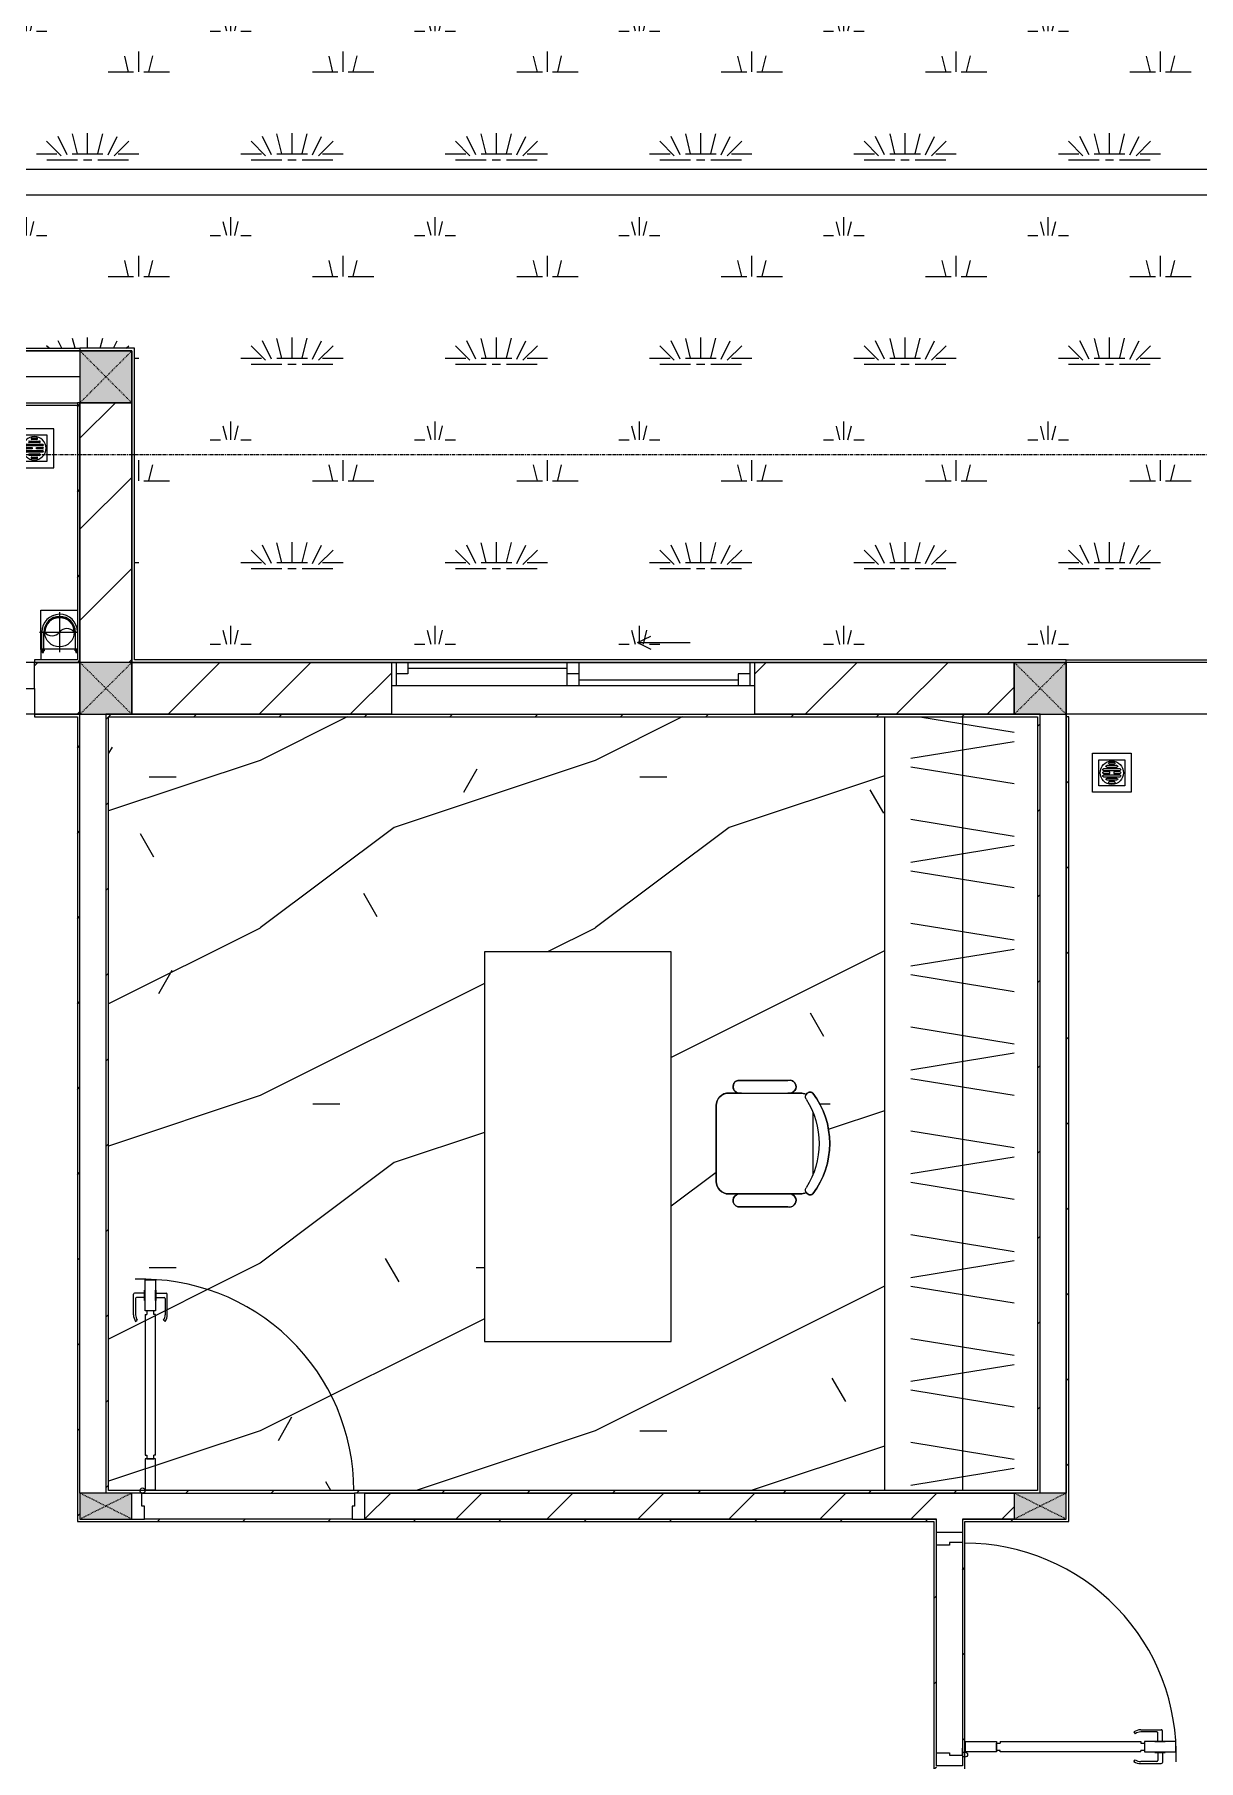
# Model space of a CAD drawing. Header units: millimetres. Extents: x 5121 to 246734, y -48180 to 129206.
# Drawn here: x 94678 to 99162, y 40307 to 46956 of the extents above; entities that cross this region are included whole.
import ezdxf

# ---------------------------------------------------------------- set-up
doc = ezdxf.new("R2010")
doc.units = ezdxf.units.MM
for name, pattern in [('Dash', [6, 3, -3]), ('Grid Line', [22.225, 12.7, -3.175, 3.175, -3.175]), ('IMPORT-CENTER _3_', [10.16, 6.35, -1.27, 1.27, -1.27])]:
    doc.linetypes.add(name, pattern=pattern)
for name, color, linetype, lineweight in [('0-1', 7, 'Continuous', 5), ('A-CLNG-PATT', 13, 'Continuous', 9), ('A-DETL-GENF-1', 50, 'Continuous', 9), ('A-DOOR', 31, 'Continuous', 9), ('A-DOOR-1', 253, 'Continuous', 9), ('A-DOOR-2', 50, 'Continuous', 9), ('A-DOOR-FRAM', 31, 'Continuous', 9), ('A-DOOR-HDLN', 31, 'Dash', 9), ('A-FLOR-1', 50, 'Continuous', 9), ('A-FLOR-PATT', 8, 'Continuous', 9), ('A-FLOR-PATT-1', 9, 'Continuous', 9), ('A-GLAZ', 151, 'Continuous', 9), ('A-WALL', 113, 'Continuous', 9), ('A-WALL-1', 250, 'Continuous', 18), ('A-WALL-2', 50, 'Continuous', 9), ('A-WALL-FNSH-1', 50, 'Continuous', 9), ('A-WALL-PATT-1', 9, 'Continuous', 9), ('A-WALL-PATT-2', 50, 'Continuous', 9), ('A-WALL-PATT-3', 111, 'Continuous', 9), ('G-IMPT', 8, 'Continuous', 9), ('G-IMPT-2', 8, 'IMPORT-CENTER _3_', 9), ('I-FURN', 30, 'Continuous', 9), ('I-FURN-1', 253, 'Continuous', 9), ('I-WALL-1', 50, 'Continuous', 9), ('M-EQPM', 50, 'Continuous', 9), ('S-COLS', 52, 'Continuous', 9), ('S-COLS-1', 7, 'Continuous', 5), ('S-COLS-2', 10, 'Continuous', 25), ('S-COLS-3', 50, 'Continuous', 9), ('S-COLS-4', 253, 'Continuous', 9), ('S-COLS-5', 52, 'Continuous', 25), ('S-COLS-6', 52, 'Dash', 9), ('S-COLS-HDLN', 52, 'Dash', 9), ('S-COLS-HDLN-1', 50, 'Dash', 9), ('S-GRID-1', 1, 'Grid Line', 9)]:
    doc.layers.add(name, color=color, linetype=linetype, lineweight=lineweight)
pattern_1 = [(45, (0, 0), (-164.40233, 164.40233), [])]
pattern_2 = [(45, (0, 0), (-175.3625, 175.3625), [])]
pattern_3 = [(0, (236.2, 15.75), (787.4, 787.4), [118.11, -23.622, 31.496, -23.622, -590.55]), (0, (236.2, 15.75), (787.4, 787.4), [-196.85, 118.11, -472.44]), (0, (196.85, 39.4), (787.4, 787.4), [78.74, -59.055, 118.11, -59.055, -472.44]), (0, (196.85, 39.4), (787.4, 787.4), [-314.96, 78.74, -393.7]), (0, (472.44, 354.3), (787.4, 787.4), [98.425, -39.37, 98.425, -551.18]), (0, (78.74, 511.8), (787.4, 787.4), [39.37, -78.74, 39.37, -629.92]), (90, (157.5, 511.8), (-787.4, 787.4), [70.866, -716.534]), (90, (393.7, 39.4), (-787.4, 787.4), [78.74, -708.66]), (90, (590.55, 354.3), (-787.4, 787.4), [78.74, -708.66]), (45, (496.06, 31.5), (0, 787.4002), [78.74, -1034.812]), (135, (291.34, 31.5), (-787.4002, 6e-14), [78.74, -1034.812]), (63.435, (472.44, 35.43), (-0.0007, 787.4), [78.74, -1681.94]), (75.964, (433.07, 39.37), (-0.00383, 787.3999), [78.74, -3167.793]), (75.964, (629.92, 354.33), (-0.00383, 787.3999), [62.992, -3183.541]), (75.964, (173.23, 511.81), (-0.00383, 787.3999), [55.118, -3191.415]), (104.036, (354.33, 39.37), (0.00383, 787.3999), [78.74, -3167.793]), (104.036, (551.18, 354.33), (0.00383, 787.3999), [62.992, -3183.541]), (104.036, (141.73, 511.81), (0.00383, 787.3999), [55.118, -3191.415]), (116.565, (314.96, 35.43), (0.0007, 787.4), [78.74, -1681.939])]

# ---------------------------------------------------------------- blocks, each defined once
blk = doc.blocks.new('NCV_TKTC_KET CAU_rvt-1-TKCS_MB TỔNG THỂ TẦNG 1')
at = {"layer": 'A-FLOR-1'}
blk.add_line((98652.5, 41336.9), (98652.5, 44336.9), dxfattribs=at)
blk = doc.blocks.new('DOOR_CW_01 CANH MO-PANEL KINH - DIW_01-900x2200-CỬA GỖ VÂN LAMINATE-553393-TKCS_MB TỔNG THỂ TẦNG 1')
at = {"layer": 'A-DETL-GENF-1'}
for p, q in [((-397, 872), (-357, 872)), ((-397, 752), (-397, 872)), ((-357, 872), (-357, 752)), ((-442, 737), (-442, 816.5)), ((-399, 820.5), (-438, 820.5)), ((-434, 799.5), (-434, 737)), ((-399, 803.5), (-430, 803.5)), ((-399, 831.8), (-397, 831.8)), ((-399, 792.2), (-399, 831.8)), ((-397, 792.2), (-397, 831.8)), ((-357, 792.2), (-357, 831.8)), ((-355, 831.8), (-357, 831.8)), ((-355, 792.2), (-355, 831.8)), ((-355, 820.5), (-316, 820.5)), ((-355, 803.5), (-324, 803.5)), ((-320, 799.5), (-320, 737)), ((-312, 737), (-312, 816.5)), ((-397, 792.2), (-399, 792.2)), ((-357, 752), (-397, 752)), ((-397, 738), (-391, 738)), ((-397, 738), (-397, 196)), ((-363, 752), (-391, 752)), ((-391, 752), (-391, 738)), ((-363, 738), (-363, 752)), ((-357, 738), (-363, 738)), ((-357, 792.2), (-355, 792.2)), ((-357, 196), (-357, 738)), ((-433.9, 711.2), (-427.3, 715.8)), ((-320.1, 711.2), (-326.7, 715.8)), ((-397, 196), (-391, 196)), ((-357, 182), (-397, 182)), ((-397, 182), (-397, 62)), ((-391, 196), (-391, 182)), ((-391, 182), (-363, 182)), ((-357, 196), (-363, 196)), ((-363, 182), (-363, 196)), ((-357, 62), (-357, 182)), ((-397, 62), (-357, 62))]:
    blk.add_line(p, q, dxfattribs=at)
blk.add_circle((-407, 60), 10, dxfattribs=at)
for centre, radius, start, end in [((-407, 60), 814, 360, 92), ((-438, 816.5), 4, 90, 180), ((-430, 799.5), 4, 90, 180), ((-324, 799.5), 4, 360, 90), ((-316, 816.5), 4, 0, 90), ((-397, 737), 45, 180, 215), ((-397, 737), 37, 180, 215), ((-357, 737), 37, 325, 0), ((-357, 737), 45, 325, 0)]:
    blk.add_arc(centre, radius, start, end, dxfattribs=at)
at = {"layer": 'A-DOOR-2'}
for p, q in [((-410, 50), (-450, 50)), ((-450, 50), (-450, -50)), ((-410, 0), (-410, 50)), ((-400, 0), (-410, 0)), ((-407, 50), (-382, 50)), ((-400, -50), (-400, 0)), ((410, 0), (400, 0)), ((400, 0), (400, -50)), ((450, 50), (410, 50)), ((410, 50), (410, 0)), ((450, -50), (450, 50)), ((-450, -50), (-400, -50)), ((400, -50), (450, -50))]:
    blk.add_line(p, q, dxfattribs=at)
blk = doc.blocks.new('TU DO LV A - TU DO LV A-V171-TKCS_MB TỔNG THỂ TẦNG 1')
at = {"layer": 'I-FURN'}
for p, q in [((10, 136.3), (68.9, 499)), ((169, 101), (104.4, 499)), ((202.5, 101), (267.1, 499)), ((404.3, 101), (468.9, 499)), ((569, 101), (504.4, 499)), ((602.5, 101), (667.1, 499)), ((804.3, 101), (868.9, 499)), ((969, 101), (904.4, 499)), ((1002.5, 101), (1067.1, 499)), ((1204.3, 101), (1268.9, 499)), ((1369, 101), (1304.4, 499)), ((1402.5, 101), (1467.1, 499)), ((1604.3, 101), (1668.9, 499)), ((1769, 101), (1704.4, 499)), ((1802.5, 101), (1867.1, 499)), ((2004.3, 101), (2068.9, 499)), ((2169, 101), (2104.4, 499)), ((2202.5, 101), (2267.1, 499)), ((2404.3, 101), (2468.9, 499)), ((2569, 101), (2504.4, 499)), ((2602.5, 101), (2667.1, 499)), ((2804.3, 101), (2868.9, 499)), ((2969, 101), (2904.4, 499)), ((10, 300), (2990, 300)), ((10, 0), (2990, 0))]:
    blk.add_line(p, q, dxfattribs=at)
at = {"layer": 'I-FURN-1'}
blk.add_line((10, 0), (2990, 0), dxfattribs=at)
blk = doc.blocks.new('BAN LV A - BAN LV A_dwg_ban hoc2-348006-TKCS_MB TỔNG THỂ TẦNG 1')
at = {"layer": 'I-FURN'}
for p, q in [((145.8, 437.4), (-145.8, 437.4)), ((-243, 354.4), (-243, 162)), ((-194.4, 388.8), (-194.4, 113.4)), ((194.4, 113.4), (194.4, 388.8)), ((194.4, 351.4), (194.4, 150.8)), ((243.7, 162), (243.7, 354.4)), ((-120.5, 64.8), (120.5, 64.8))]:
    blk.add_line(p, q, dxfattribs=at)
at = {"layer": 'I-FURN', "flags": 128}
blk.add_lwpolyline([(-737.8, 610.5), (-737.8, 1330.5), (-154.9, 1330.5), (762.2, 1330.5), (762.2, 610.5)], close=True, dxfattribs=at)
at = {"layer": 'I-FURN'}
for centre, radius, start, end in [((-145.8, 388.8), 48.6, 90, 180), ((145.8, 388.8), 48.6, 360, 90), ((-218.7, 347.3), 25.3, 343.7398, 163.7398), ((219.4, 347.3), 25.3, 16.2602, 170.70537), ((-218.7, 154.9), 25.3, 163.7398, 16.2602), ((219.4, 154.9), 25.3, 189.29463, 16.2602), ((-180.2, 75.4), 17.8, 57.97259, 216.69006), ((-145.8, 113.4), 48.6, 180, 207.58444), ((0, 359.3), 318.2, 237.57575, 302.42425), ((180.2, 75.4), 17.8, 323.30994, 122.02741), ((145.8, 113.4), 48.6, 332.41556, 0), ((0, 324), 324, 233.1301, 306.8699)]:
    blk.add_arc(centre, radius, start, end, dxfattribs=at)
blk = doc.blocks.new('BAN LV A - BAN LV A_dwg-348005-TKCS_MB TỔNG THỂ TẦNG 1')
at = {"extrusion": (0, 0, -1), "zscale": -1, "rotation": 180}
blk.add_blockref('BAN LV A - BAN LV A_dwg_ban hoc2-348006-TKCS_MB TỔNG THỂ TẦNG 1', (-729, 1383.7), dxfattribs=at)
blk = doc.blocks.new('BAN LV A - BAN LV A-348231-TKCS_MB TỔNG THỂ TẦNG 1')
at = {"layer": 'I-FURN-1'}
for p, q in [((534.6, 1270.3), (534.6, 1235.9)), ((923.4, 1232.9), (923.4, 1270.3)), ((486, 1221.7), (486, 1029.3)), ((972.7, 1029.3), (972.7, 1221.7)), ((534.6, 1029.3), (534.6, 994.9)), ((923.4, 994.9), (923.4, 1032.3)), ((583.2, 946.3), (874.8, 946.3)), ((1491.2, 773.2), (-8.8, 773.2)), ((-8.8, 773.2), (-8.8, 53.2)), ((1491.2, 53.2), (1491.2, 773.2)), ((-8.8, 53.2), (1491.2, 53.2))]:
    blk.add_line(p, q, dxfattribs=at)
for centre, radius, start, end in [((729, 1059.7), 324, 53.1301, 126.8699), ((548.9, 1308.3), 17.8, 143.30994, 240.59603), ((583.2, 1270.3), 48.6, 152.41556, 180), ((909.2, 1308.3), 17.8, 299.40397, 36.69006), ((874.8, 1270.3), 48.6, 360, 27.58444), ((510.3, 1228.8), 25.3, 16.2602, 196.2602), ((948.4, 1228.8), 25.3, 343.7398, 170.70537), ((510.3, 1036.4), 25.3, 196.2602, 343.7398), ((948.4, 1036.4), 25.3, 189.29463, 343.7398), ((583.2, 994.9), 48.6, 180, 270), ((874.8, 994.9), 48.6, 270, 360)]:
    blk.add_arc(centre, radius, start, end, dxfattribs=at)
blk.add_blockref('BAN LV A - BAN LV A_dwg-348005-TKCS_MB TỔNG THỂ TẦNG 1', (0, 0))
blk = doc.blocks.new('G1_SOF - BO TRU - 100x200-745959-TKCS_MB TỔNG THỂ TẦNG 1')
at = {"layer": 'S-COLS-3'}
blk.add_hatch(color=256, dxfattribs=at).paths.add_polyline_path([(50, -100), (50, 98.4), (-50, 98.4), (-50, -100)])
at = {"layer": 'S-COLS-2'}
for p, q in [((-50, 98.4), (-50, -100)), ((50, -100), (50, 98.4)), ((-50, -100), (50, -100))]:
    blk.add_line(p, q, dxfattribs=at)
at = {"layer": 'S-COLS-HDLN-1'}
for p, q in [((50, 100), (-50, -100)), ((-50, 100), (50, -100))]:
    blk.add_line(p, q, dxfattribs=at)
blk = doc.blocks.new('G1_SOF - BO TRU - 100x200-V74-TKCS_MB TỔNG THỂ TẦNG 1')
at = {"layer": 'S-COLS-3'}
blk.add_hatch(color=256, dxfattribs=at).paths.add_polyline_path([(50, -100), (50, 100), (-50, 100), (-50, -100), (-44.8, -100)])
at = {"layer": 'S-COLS-2'}
for p, q in [((50, 100), (-50, 100)), ((-50, 100), (-50, -100)), ((50, -100), (50, 100)), ((-50, -100), (50, -100))]:
    blk.add_line(p, q, dxfattribs=at)
at = {"layer": 'S-COLS-HDLN-1'}
for p, q in [((50, 100), (-50, -100)), ((-50, 100), (50, -100))]:
    blk.add_line(p, q, dxfattribs=at)
blk = doc.blocks.new('DOOR_CW_01 CANH MO-PANEL KINH - DIG_01-900x2200-CỬA NHÔM KÍNH-400860-TKCS_MB TỔNG THỂ TẦNG 1')
at = {"layer": 'A-DETL-GENF-1'}
for p, q in [((-397, -182), (-397, -62)), ((-397, -62), (-357, -62)), ((-357, -62), (-357, -182)), ((-357, -182), (-397, -182)), ((-397, -196), (-391, -196)), ((-397, -738), (-397, -196)), ((-391, -196), (-391, -182)), ((-391, -182), (-363, -182)), ((-363, -182), (-363, -196)), ((-357, -196), (-363, -196)), ((-357, -196), (-357, -738)), ((-433.9, -711.2), (-427.3, -715.8)), ((-320.1, -711.2), (-326.7, -715.8)), ((-442, -737), (-442, -816.5)), ((-434, -799.5), (-434, -737)), ((-399, -792.2), (-399, -831.8)), ((-397, -792.2), (-399, -792.2)), ((-397, -738), (-391, -738)), ((-357, -752), (-397, -752)), ((-397, -752), (-397, -872)), ((-397, -792.2), (-397, -831.8)), ((-391, -752), (-391, -738)), ((-363, -752), (-391, -752)), ((-357, -738), (-363, -738)), ((-363, -738), (-363, -752)), ((-357, -872), (-357, -752)), ((-357, -792.2), (-357, -831.8)), ((-357, -792.2), (-355, -792.2)), ((-355, -792.2), (-355, -831.8)), ((-320, -799.5), (-320, -737)), ((-312, -737), (-312, -816.5)), ((-399, -820.5), (-438, -820.5)), ((-399, -803.5), (-430, -803.5)), ((-399, -831.8), (-397, -831.8)), ((-355, -831.8), (-357, -831.8)), ((-355, -803.5), (-324, -803.5)), ((-355, -820.5), (-316, -820.5)), ((-397, -872), (-357, -872))]:
    blk.add_line(p, q, dxfattribs=at)
blk.add_circle((-407, -60), 10, dxfattribs=at)
for centre, radius, start, end in [((-407, -60), 814, 268, 0), ((-397, -737), 45, 145, 180), ((-397, -737), 37, 145, 180), ((-357, -737), 37, 0, 35), ((-357, -737), 45, 360, 35), ((-438, -816.5), 4, 180, 270), ((-430, -799.5), 4, 180, 270), ((-324, -799.5), 4, 270, 0), ((-316, -816.5), 4, 270, 0)]:
    blk.add_arc(centre, radius, start, end, dxfattribs=at)
at = {"layer": 'A-DOOR-2'}
for p, q in [((-450, -50), (-450, 50)), ((-450, 50), (-400, 50)), ((-400, 50), (-400, 0)), ((400, 0), (400, 50)), ((400, 50), (450, 50)), ((450, 50), (450, -50)), ((-410, -50), (-450, -50)), ((-410, 0), (-410, -50)), ((-400, 0), (-410, 0)), ((-407, -50), (-382, -50)), ((410, 0), (400, 0)), ((410, -50), (410, 0)), ((450, -50), (410, -50))]:
    blk.add_line(p, q, dxfattribs=at)
blk = doc.blocks.new('NCV_TKTC_TANG 1_rvt-1-TKCS_MB TỔNG THỂ TẦNG 1')
at = {"layer": 'A-FLOR-PATT-1'}
h = blk.add_hatch(dxfattribs=at)
h.set_pattern_fill('FP_5', color=256, style=0, pattern_type=2)
h.set_pattern_definition([(0, (0, 0), (2519.68, 629.92), [103.937, -1785.823, 103.937, -1785.823, -10078.72]), (0, (0, 0), (2519.68, 629.92), [-3779.52, 103.937, -3675.583, 103.937, -1785.823, -4409.44]), (0, (0, 0), (2519.68, 629.92), [-9448.8, 103.937, -1155.903, 103.937, -3045.663]), (120, (944.9, 314.96), (-1805.3667, 1867.147), [103.937, -1785.823, 103.937, -11864.543]), (120, (944.9, 314.96), (-1805.3667, 1867.147), [-1993.697, -1785.823, 103.937, -3675.583, -6299.2]), (120, (944.9, 314.96), (-1805.3667, 1867.147), [-7559.04, 103.937, -1785.823, 103.937, -4305.503]), (120, (944.9, 314.96), (-1805.3667, 1867.147), [-9552.737, -1155.903, 103.937, -3045.663]), (240, (1259.84, 1574.8), (-714.3133, -2497.067), [103.937, -1785.823, 103.937, -11864.543]), (240, (1259.84, 1574.8), (-714.3133, -2497.067), [-1993.697, -1785.823, 103.937, -3675.583, -6299.2]), (240, (1259.84, 1574.8), (-714.3133, -2497.067), [-7559.04, 103.937, -1785.823, 103.937, -4305.503]), (240, (1259.84, 1574.8), (-714.3133, -2497.067), [-9552.737, -1155.903, 103.937, -3045.663])])
h.paths.add_polyline_path([(94962.6, 41346.9), (97952.6, 41346.9), (97952.6, 44326.9), (94962.6, 44326.9), (94962.6, 41431.4)])
h.paths.add_polyline_path([(97130.9, 41921.4), (96410.9, 41921.4), (96410.9, 43421.4), (97130.9, 43421.4), (97130.9, 42489.2)])
h.paths.add_polyline_path([(97585.7, 42438.9), (97557.8, 42439.9), (97384.2, 42442.2), (97370.1, 42456.6), (97370.2, 42471.7), (97374.4, 42480), (97387.1, 42488.3), (97378.8, 42489.2), (97340.1, 42490.9), (97328.4, 42495.7), (97310.6, 42513.5), (97304.1, 42537.8), (97305.7, 42842), (97317.2, 42860.4), (97328.4, 42871.5), (97352.7, 42878), (97381.1, 42880.6), (97372.2, 42889.9), (97368.9, 42902.3), (97372.2, 42914.8), (97390.1, 42926.6), (97593.6, 42924.7), (97608.2, 42915.5), (97611.9, 42902.9), (97608.8, 42890.2), (97599.7, 42880.7), (97599.7, 42878), (97640.9, 42874.9), (97650.6, 42872.5), (97656.4, 42878.7), (97677.9, 42876), (97707.8, 42827.4), (97729.2, 42771.8), (97740.1, 42713.4), (97740.1, 42653.9), (97723.8, 42581.4), (97707.8, 42539.9), (97676.7, 42489.2), (97653.1, 42491.3), (97650.6, 42494.7), (97628.1, 42489.2), (97593.6, 42487.9), (97606.6, 42479.7), (97611.6, 42468.1), (97609.8, 42454.6), (97602.2, 42444.8), (97588.5, 42439.9)])
h = blk.add_hatch(dxfattribs=at)
h.set_pattern_fill('FP_4', color=256, style=0, pattern_type=2)
h.set_pattern_definition([(216.87, (516.46, 1291.15), (3873.4454, 2582.3069), [645.575, -5810.175]), (206.565, (1291.15, 903.8), (-1291.1515, -1291.1492), [1443.55, -1443.55]), (198.435, (1291.15, 258.23), (-2582.2983, -1291.1527), [816.596, -3266.38])])
h.paths.add_polyline_path([(94962.6, 41346.9), (97952.6, 41346.9), (97952.6, 44326.9), (94962.6, 44326.9), (94962.6, 41431.4)])
h.paths.add_polyline_path([(97130.9, 41921.4), (96410.9, 41921.4), (96410.9, 43421.4), (97130.9, 43421.4), (97130.9, 42489.2)])
h.paths.add_polyline_path([(97585.7, 42438.9), (97557.8, 42439.9), (97384.2, 42442.2), (97370.1, 42456.6), (97370.2, 42471.7), (97374.4, 42480), (97387.1, 42488.3), (97378.8, 42489.2), (97340.1, 42490.9), (97328.4, 42495.7), (97310.6, 42513.5), (97304.1, 42537.8), (97305.7, 42842), (97317.2, 42860.4), (97328.4, 42871.5), (97352.7, 42878), (97381.1, 42880.6), (97372.2, 42889.9), (97368.9, 42902.3), (97372.2, 42914.8), (97390.1, 42926.6), (97593.6, 42924.7), (97608.2, 42915.5), (97611.9, 42902.9), (97608.8, 42890.2), (97599.7, 42880.7), (97599.7, 42878), (97640.9, 42874.9), (97650.6, 42872.5), (97656.4, 42878.7), (97677.9, 42876), (97707.8, 42827.4), (97729.2, 42771.8), (97740.1, 42713.4), (97740.1, 42653.9), (97723.8, 42581.4), (97707.8, 42539.9), (97676.7, 42489.2), (97653.1, 42491.3), (97650.6, 42494.7), (97628.1, 42489.2), (97593.6, 42487.9), (97606.6, 42479.7), (97611.6, 42468.1), (97609.8, 42454.6), (97602.2, 42444.8), (97588.5, 42439.9)])
at = {"layer": 'A-WALL-PATT-1'}
h = blk.add_hatch(dxfattribs=at)
h.set_pattern_fill('FP_2', color=256, style=0, pattern_type=2)
h.set_pattern_definition(pattern_2)
h.paths.add_polyline_path([(96489.1, 41236.9), (98452.6, 41236.9), (98452.6, 41336.9), (95950.9, 41336.9), (95950.9, 41236.9)])
at = {"layer": 'A-WALL-PATT-2'}
h = blk.add_hatch(dxfattribs=at)
h.set_pattern_fill('FP_10', color=256, style=0, pattern_type=2)
h.set_pattern_definition(pattern_1)
h.paths.add_polyline_path([(94852.6, 44536.9), (94852.6, 45536.9), (94842.6, 45536.9), (94842.6, 44536.9)])
h = blk.add_hatch(dxfattribs=at)
h.set_pattern_fill('FP_10', color=256, style=0, pattern_type=2)
h.set_pattern_definition(pattern_1)
h.paths.add_polyline_path([(94677.6, 44536.9), (94842.6, 44536.9), (94842.6, 44546.9), (94677.6, 44546.9)])
h.paths.add_polyline_path([(91927.6, 44536.9), (92177.6, 44536.9), (92177.6, 44546.9), (91852.6, 44546.9), (91852.6, 44536.9)])
h = blk.add_hatch(dxfattribs=at)
h.set_pattern_fill('FP_10', color=256, style=0, pattern_type=2)
h.set_pattern_definition(pattern_1)
h.paths.add_polyline_path([(94794.1, 44326.9), (94842.6, 44326.9), (94842.6, 44336.9), (94677.6, 44336.9), (94677.6, 44326.9)])
h.paths.add_polyline_path([(91937.6, 44326.9), (92177.6, 44326.9), (92177.6, 44336.9), (91927.6, 44336.9), (91927.6, 44326.9)])
h = blk.add_hatch(dxfattribs=at)
h.set_pattern_fill('FP_10', color=256, style=0, pattern_type=2)
h.set_pattern_definition(pattern_1)
h.paths.add_polyline_path([(94842.6, 41236.9), (94852.6, 41236.9), (94852.6, 44336.9), (94842.6, 44335.2), (94842.6, 41245.8)])
h = blk.add_hatch(dxfattribs=at)
h.set_pattern_fill('FP_10', color=256, style=0, pattern_type=2)
h.set_pattern_definition(pattern_1)
h.paths.add_polyline_path([(94952.6, 44326.9), (98542.6, 44326.9), (98542.6, 44336.9), (94952.6, 44336.9)])
h = blk.add_hatch(dxfattribs=at)
h.set_pattern_fill('FP_10', color=256, style=0, pattern_type=2)
h.set_pattern_definition(pattern_1)
h.paths.add_polyline_path([(94952.6, 41336.9), (94962.6, 41336.9), (94962.6, 44326.9), (94952.6, 44326.9), (94952.6, 41435.7)])
h = blk.add_hatch(dxfattribs=at)
h.set_pattern_fill('FP_10', color=256, style=0, pattern_type=2)
h.set_pattern_definition(pattern_1)
h.paths.add_polyline_path([(98552.6, 41336.9), (98552.6, 44336.9), (98542.6, 44336.9), (98542.6, 41336.9)])
h = blk.add_hatch(dxfattribs=at)
h.set_pattern_fill('FP_10', color=256, style=0, pattern_type=2)
h.set_pattern_definition(pattern_1)
h.paths.add_polyline_path([(98662.6, 41226.9), (98662.6, 44326.9), (98652.6, 44326.9), (98652.6, 41226.9)])
h = blk.add_hatch(dxfattribs=at)
h.set_pattern_fill('FP_10', color=256, style=0, pattern_type=2)
h.set_pattern_definition(pattern_1)
h.paths.add_polyline_path([(97952.6, 41336.9), (98542.6, 41336.9), (98542.6, 41346.9), (94962.6, 41346.9), (94962.6, 41336.9), (96489.1, 41336.9)])
h = blk.add_hatch(dxfattribs=at)
h.set_pattern_fill('FP_10', color=256, style=0, pattern_type=2)
h.set_pattern_definition(pattern_1)
h.paths.add_polyline_path([(98112.6, 41226.9), (98152.6, 41226.9), (98152.6, 41236.9), (94842.6, 41234.5), (94842.6, 41226.9), (96489.1, 41226.9)])
h = blk.add_hatch(dxfattribs=at)
h.set_pattern_fill('FP_10', color=256, style=0, pattern_type=2)
h.set_pattern_definition(pattern_1)
h.paths.add_polyline_path([(98152.6, 40246.9), (98152.6, 41226.9), (98142.6, 41226.9), (98142.6, 40246.9)])
h = blk.add_hatch(dxfattribs=at)
h.set_pattern_fill('FP_10', color=256, style=0, pattern_type=2)
h.set_pattern_definition(pattern_1)
h.paths.add_polyline_path([(98262.6, 40236.9), (98262.6, 41236.9), (98252.6, 41236.9), (98253.1, 40236.9)])
h = blk.add_hatch(dxfattribs=at)
h.set_pattern_fill('FP_10', color=256, style=0, pattern_type=2)
h.set_pattern_definition(pattern_1)
h.paths.add_polyline_path([(98648.6, 41226.9), (98652.6, 41226.9), (98652.5, 41236.9), (98262.6, 41236.9), (98262.6, 41226.9), (98552.6, 41226.9)])
at = {"layer": 'A-FLOR-1'}
for p, q in [((94677.6, 44336.9), (92177.6, 44336.9)), ((98652.6, 44336.9), (98652.6, 44326.9))]:
    blk.add_line(p, q, dxfattribs=at)
at = {"layer": 'A-WALL-1'}
for p, q in [((94852.6, 45536.9), (94842.6, 45536.9)), ((94842.6, 45536.9), (94842.6, 44546.9)), ((94852.6, 44536.9), (94852.6, 45536.9)), ((94842.6, 44546.9), (94677.6, 44546.9)), ((94677.6, 44546.9), (94677.6, 44536.9)), ((94677.6, 44536.9), (94842.6, 44536.9)), ((94842.6, 44536.9), (94852.6, 44536.9)), ((94842.6, 44336.9), (94677.6, 44336.9)), ((94677.6, 44336.9), (94677.6, 44326.9)), ((94677.6, 44326.9), (94842.6, 44326.9)), ((94852.6, 44336.9), (94842.6, 44336.9)), ((94842.6, 44326.9), (94842.6, 41236.9)), ((94852.6, 41336.9), (94852.6, 44336.9)), ((96052.6, 44336.9), (94952.6, 44336.9)), ((94952.6, 44336.9), (94952.6, 44326.9)), ((94952.6, 44326.9), (94952.6, 41336.9)), ((94962.6, 44326.9), (98542.6, 44326.9)), ((94962.6, 41346.9), (94962.6, 44326.9)), ((98542.6, 44336.9), (97452.6, 44336.9)), ((98552.6, 44336.9), (98542.6, 44336.9)), ((98542.6, 44326.9), (98542.6, 41346.9)), ((98552.6, 41336.9), (98552.6, 44336.9)), ((98652.6, 44326.9), (98652.6, 41336.9)), ((98662.6, 44326.9), (98652.6, 44326.9)), ((98662.6, 41226.9), (98662.6, 44326.9)), ((98542.6, 41346.9), (94962.6, 41346.9)), ((95090.9, 41336.9), (95910.9, 41336.9)), ((95950.9, 41336.9), (98452.6, 41336.9)), ((98452.6, 41336.9), (95950.9, 41336.9)), ((94842.6, 41236.9), (94842.6, 41226.9)), ((94842.6, 41226.9), (98142.6, 41226.9)), ((95900.9, 41236.9), (95100.9, 41236.9)), ((98152.6, 41236.9), (95950.9, 41236.9)), ((95950.9, 41236.9), (98152.6, 41236.9)), ((98142.6, 41226.9), (98142.6, 40246.9)), ((98152.6, 41226.9), (98152.6, 41236.9)), ((98152.6, 41186.9), (98152.6, 41226.9)), ((98252.6, 41236.9), (98252.6, 41186.9)), ((98262.6, 41236.9), (98252.6, 41236.9)), ((98252.6, 41236.9), (98452.6, 41236.9)), ((98452.6, 41236.9), (98262.6, 41236.9)), ((98262.6, 40246.9), (98262.6, 41226.9)), ((98262.6, 41226.9), (98652.6, 41226.9)), ((98652.6, 41226.9), (98662.6, 41226.9)), ((98152.6, 40336.9), (98152.6, 41136.9)), ((98252.6, 41146.9), (98252.6, 40326.9))]:
    blk.add_line(p, q, dxfattribs=at)
at = {"layer": 'A-WALL-2'}
for p in [(98652.9, 44536.5), (99772.6, 44336.9)]:
    blk.add_line(p, (98652.9, 44336.9), dxfattribs=at)
at = {"layer": 'I-WALL-1'}
for p, q in [((91862.6, 45536.9), (94842.6, 45536.9)), ((94842.6, 45526.9), (91862.6, 45526.9))]:
    blk.add_line(p, q, dxfattribs=at)
at = {"layer": 'A-DOOR-1'}
blk.add_blockref('DOOR_CW_01 CANH MO-PANEL KINH - DIW_01-900x2200-CỬA GỖ VÂN LAMINATE-553393-TKCS_MB TỔNG THỂ TẦNG 1', (95500.9, 41286.9), dxfattribs=at)
at = {"layer": 'A-DOOR-1', "rotation": 89.99999999999892}
blk.add_blockref('DOOR_CW_01 CANH MO-PANEL KINH - DIG_01-900x2200-CỬA NHÔM KÍNH-400860-TKCS_MB TỔNG THỂ TẦNG 1', (98202.6, 40736.9), dxfattribs=at)
at = {"layer": 'I-FURN-1'}
for name, p, rotation in [('TU DO LV A - TU DO LV A-V171-TKCS_MB TỔNG THỂ TẦNG 1', (97952.6, 44336.9), 269.9999999999997), ('BAN LV A - BAN LV A-348231-TKCS_MB TỔNG THỂ TẦNG 1', (96357.8, 43412.7), 269.9999999999995)]:
    blk.add_blockref(name, p, dxfattribs=dict(at, rotation=rotation))
at = {"layer": 'S-COLS-4', "rotation": 269.9999999999993}
for name, p in [('G1_SOF - BO TRU - 100x200-745959-TKCS_MB TỔNG THỂ TẦNG 1', (94952.6, 41286.9)), ('G1_SOF - BO TRU - 100x200-V74-TKCS_MB TỔNG THỂ TẦNG 1', (98552.6, 41286.9))]:
    blk.add_blockref(name, p, dxfattribs=at)
blk = doc.blocks.new('1_FAMILY RVT - W01-WxH 1400x1400xmm-389822-TKCS_MB TỔNG THỂ TẦNG 1')
at = {"layer": 'A-GLAZ'}
for p, q in [((248.4, 172.39), (299.2, 197.79)), ((248.4, 172.39), (299.2, 146.99)), ((248.4, 172.39), (451.6, 172.39)), ((-700, 96.19), (-700, -103.81)), ((700, 96.19), (-700, 96.19)), ((-700, 96.19), (-636.5, 96.19)), ((-680.95, 96.19), (-680.95, 7.29)), ((-636.5, 96.19), (-22.225, 96.19)), ((-636.5, 96.19), (-636.5, 51.74)), ((-636.5, 73.965), (-22.225, 73.965)), ((-22.225, 7.29), (-22.225, 96.19)), ((-22.225, 96.19), (22.225, 96.19)), ((22.225, 96.19), (680.95, 96.19)), ((22.225, 96.19), (22.225, 7.29)), ((680.95, 96.19), (700, 96.19)), ((680.95, 96.19), (680.95, 7.29)), ((700, -103.81), (700, 96.19)), ((-700, 7.29), (-680.95, 7.29)), ((-636.5, 51.74), (-680.95, 51.74)), ((-680.95, 7.29), (-22.225, 7.29)), ((22.225, 51.74), (-22.225, 51.74)), ((-22.225, 7.29), (22.225, 7.29)), ((22.225, 29.515), (636.5, 29.515)), ((22.225, 7.29), (636.5, 7.29)), ((636.5, 51.74), (636.5, 7.29)), ((680.95, 51.74), (636.5, 51.74)), ((636.5, 7.29), (700, 7.29)), ((-700, -103.81), (700, -103.81))]:
    blk.add_line(p, q, dxfattribs=at)
blk = doc.blocks.new('DEG_02-DEG_03 - DEG_02-2500x2400mm-CỬA ĐI 02 CÁNH TRƯỢT-625766-TKCS_MB TỔNG THỂ TẦNG 1')
at = {"layer": 'A-DOOR'}
for p, q in [((-1110, 100), (-1210, 100)), ((-1210, 100), (-1210, 60)), ((-1110, 60), (-1110, 100)), ((-1110, 100), (-50, 100)), ((50, 100), (-50, 100)), ((-50, 100), (-50, 60)), ((50, 60), (50, 100)), ((-1210, 60), (-1110, 60)), ((-50, 60), (-1110, 60)), ((50, 60), (-50, 60)), ((-50, 60), (-50, 20)), ((-50, 60), (50, 60)), ((-50, 20), (50, 20)), ((50, 20), (50, 60)), ((50, 60), (1110, 60)), ((1110, 20), (50, 20)), ((1210, 60), (1110, 60)), ((1110, 60), (1110, 20)), ((1110, 20), (1210, 20)), ((1210, 20), (1210, 60))]:
    blk.add_line(p, q, dxfattribs=at)
at = {"layer": 'A-DOOR-FRAM'}
for p, q in [((-1210, 100), (-1250, 100)), ((-1250, 100), (-1250, 0)), ((-1210, 0), (-1210, 100)), ((1250, 100), (1210, 100)), ((1210, 100), (1210, 0)), ((1250, 0), (1250, 100)), ((-1250, 0), (-1210, 0)), ((1210, 0), (1250, 0))]:
    blk.add_line(p, q, dxfattribs=at)
at = {"layer": 'A-DOOR-HDLN'}
for p, q in [((-500.4, 151.1), (-320.4, 151.1)), ((-320.4, 151.1), (-355, 171.1)), ((-320.4, 151.1), (-355, 131.1)), ((320.4, 151.1), (355, 171.1)), ((320.4, 151.1), (355, 131.1)), ((500.4, 151.1), (320.4, 151.1))]:
    blk.add_line(p, q, dxfattribs=at)
blk = doc.blocks.new('TKTC_XREF_251221_MB TANG 1 - TKTC_XREF_260130_MB TANG 1_dwg_THU NUOC - THU NUOC-444531-TKCS_MB TẦNG 1-4202120-TKCS_MB TỔNG THỂ TẦNG 1')
at = {"layer": 'M-EQPM'}
for p, q in [((-23.3, 10.8), (40.9, 10.8)), ((40.9, 4.8), (-23.3, 4.8)), ((-11, 23.3), (28.5, 23.3)), ((28.5, 17.3), (-11, 17.3)), ((-1.1, 35.6), (18.5, 35.6)), ((18.5, 29.6), (-1.1, 29.6)), ((-23.3, -13.6), (40.9, -13.6)), ((40.9, -19.6), (-23.3, -19.6)), ((-11, -26.1), (28.5, -26.1)), ((28.5, -32.1), (-11, -32.1)), ((-1.1, -38.5), (18.5, -38.5)), ((18.5, -44.5), (-1.1, -44.5))]:
    blk.add_line(p, q, dxfattribs=at)
at = {"layer": 'M-EQPM', "flags": 128}
for points in [[(83.7, -79.4), (83.7, 70.6), (-66.3, 70.6), (-66.3, -79.4)], [(58.7, -54.4), (58.7, 45.6), (-41.3, 45.6), (-41.3, -54.4)]]:
    blk.add_lwpolyline(points, close=True, dxfattribs=at)
for points in [[(-23.3, -1.2), (0.7, -1.2), (0.7, -7.2), (-23.3, -7.2)], [(40.9, -7.2), (16.7, -7.2), (16.7, -1.2), (40.9, -1.2)]]:
    blk.add_lwpolyline(points, dxfattribs=at)
at = {"layer": 'M-EQPM'}
for centre, radius, start, end in [((8.7, -4.4), 45, 360, 180), ((8.7, -4.4), 45, 360, 180), ((-23.3, 7.8), 3, 90, 270), ((-11, 20.3), 3, 90, 270), ((-1.1, 32.6), 3, 90, 270), ((18.5, 32.6), 3, 270, 90), ((28.5, 20.3), 3, 270, 90), ((40.9, 7.8), 3, 270, 90), ((8.7, -4.4), 45, 180, 360), ((8.7, -4.4), 45, 180, 360), ((-23.3, -4.2), 3, 90, 270), ((-23.3, -16.6), 3, 90, 270), ((-11, -29.1), 3, 90, 270), ((-1.1, -41.5), 3, 90, 270), ((18.5, -41.5), 3, 270, 90), ((28.5, -29.1), 3, 270, 90), ((40.9, -4.2), 3, 270, 90), ((40.9, -16.6), 3, 270, 90)]:
    blk.add_arc(centre, radius, start, end, dxfattribs=at)
blk = doc.blocks.new('TKTC_XREF_251221_MB TANG 1 - TKTC_XREF_260130_MB TANG 1_dwg_CUM U_DN100-V230-TKCS_MB TỔNG THỂ TẦNG 1')
at = {"layer": 'G-IMPT'}
blk.add_hatch(color=256, dxfattribs=at).paths.add_polyline_path([(0, 57), (20.1, 52.8), (36.6, 43.1), (47.8, 30.5), (54.6, 15.8), (55.1, 14.8), (57, 0), (54.6, -15.8), (43.1, -36.6), (30.5, -47.8), (15.8, -54.6), (14.8, -55.1), (0, -58.9), (0, -61), (25.1, -55.1), (35, -49.4), (49.4, -35), (55.1, -25.1), (59.1, -14.8), (61, 0), (53.7, 28.5), (45.3, 40.3), (35, 49.4), (25.1, 55.1), (15.8, 58.9), (0, 58.9)])
for p, q in [((-72.7, 69.3), (-72.7, 60.7)), ((-66.9, 67.9), (-71.7, 67.9)), ((-65, 69), (0, 69)), ((-79.1, 66.6), (-79.1, 63.4)), ((-76.6, 66.6), (-76.6, 63.4)), ((-74.6, 66.6), (-74.6, 63.4)), ((-66.9, 62.1), (-71.7, 62.1)), ((-79.1, -63.4), (-79.1, -66.6)), ((-76.6, -63.4), (-76.6, -66.6)), ((-74.6, -63.4), (-74.6, -66.6)), ((-72.7, -60.7), (-72.7, -68.7)), ((-66.9, -62.1), (-71.7, -62.1)), ((-66.9, -67.9), (-71.7, -67.9))]:
    blk.add_line(p, q, dxfattribs=at)
at = {"layer": 'G-IMPT', "flags": 128}
for points in [[(-72.7, 67.6), (-78.1, 67.6), (-78.1, 62.4), (-72.7, 62.4)], [(-71.7, 59.2), (-66.9, 59.2), (-66.9, 70.8), (-71.7, 70.8)], [(-66.9, 70.8), (-66.9, 72.7), (-65, 72.7), (-65, 57.3), (-66.9, 57.3), (-66.9, 59.2)], [(-65, 61), (0, 61), (0, 57)], [(-72.7, -62.4), (-78.1, -62.4), (-78.1, -67.6), (-72.7, -67.6)], [(-66.9, -68.7), (-66.9, -59.2), (-71.7, -59.2)], [(-66.9, -59.2), (-66.9, -57.3), (-65, -57.3), (-65, -68.7)], [(-65, -61), (0, -61), (0, -57)]]:
    blk.add_lwpolyline(points, dxfattribs=at)
at = {"layer": 'G-IMPT'}
for centre, radius, start, end in [((-78.1, 66.6), 0.96, 90, 180), ((-71.1, 69.3), 1.56, 112.61986, 247.38014), ((-67.9, 65), 4.8, 143.1301, 216.8699), ((0, 0), 69, 271.54006, 90), ((-78.1, 63.4), 0.96, 180, 270), ((-71.1, 60.7), 1.56, 112.61986, 247.38014), ((0, 0), 61, 270, 90), ((0, 0), 57, 270, 90), ((-78.1, -63.4), 0.96, 90, 180), ((-78.1, -66.6), 0.96, 180, 270), ((-71.1, -60.7), 1.56, 112.61986, 247.38014), ((-67.9, -65), 4.8, 143.1301, 216.8699)]:
    blk.add_arc(centre, radius, start, end, dxfattribs=at)
blk = doc.blocks.new('TKTC_XREF_251221_MB TANG 1 - TKTC_XREF_260130_MB TANG 1_dwg_$cc-4202125-TKCS_MB TỔNG THỂ TẦNG 1')
at = {"layer": 'G-IMPT'}
blk.add_circle((0, 0), 0.5, dxfattribs=at)
for centre, radius, start, end in [((0, 0), 0.5, 90, 270), ((0.188, 0.25), 0.313, 126.8699, 233.1301), ((-0.188, -0.25), 0.313, 306.8699, 53.1301)]:
    blk.add_arc(centre, radius, start, end, dxfattribs=at)
at = {"layer": 'G-IMPT-2'}
for p, q in [((0, -0.673), (0, 0.607)), ((-0.673, 0), (0.673, 0))]:
    blk.add_line(p, q, dxfattribs=at)
blk = doc.blocks.new('TKTC_XREF_251221_MB TANG 1 - TKTC_XREF_260130_MB TANG 1_dwg_THU NUOC - THU NUOC-444531-TKCS_MB TẦNG 1-4202124-TKCS_MB TỔNG THỂ TẦNG 1')
at = {"layer": 'M-EQPM'}
for p, q in [((-23.3, 10.8), (40.9, 10.8)), ((40.9, 4.8), (-23.3, 4.8)), ((-11, 23.3), (28.5, 23.3)), ((28.5, 17.3), (-11, 17.3)), ((-1.1, 35.6), (18.5, 35.6)), ((18.5, 29.6), (-1.1, 29.6)), ((-23.3, -13.6), (40.9, -13.6)), ((40.9, -19.6), (-23.3, -19.6)), ((-11, -26.1), (28.5, -26.1)), ((28.5, -32.1), (-11, -32.1)), ((-1.1, -38.5), (18.5, -38.5)), ((18.5, -44.5), (-1.1, -44.5))]:
    blk.add_line(p, q, dxfattribs=at)
at = {"layer": 'M-EQPM', "flags": 128}
for points in [[(83.7, -79.4), (83.7, 70.6), (-66.3, 70.6), (-66.3, -79.4)], [(58.7, -54.4), (58.7, 45.6), (-41.3, 45.6), (-41.3, -54.4)]]:
    blk.add_lwpolyline(points, close=True, dxfattribs=at)
for points in [[(-23.3, -1.2), (0.7, -1.2), (0.7, -7.2), (-23.3, -7.2)], [(40.9, -7.2), (16.7, -7.2), (16.7, -1.2), (40.9, -1.2)]]:
    blk.add_lwpolyline(points, dxfattribs=at)
at = {"layer": 'M-EQPM'}
for centre, radius, start, end in [((8.7, -4.4), 45, 360, 180), ((8.7, -4.4), 45, 360, 180), ((-23.3, 7.8), 3, 90, 270), ((-11, 20.3), 3, 90, 270), ((-1.1, 32.6), 3, 90, 270), ((18.5, 32.6), 3, 270, 90), ((28.5, 20.3), 3, 270, 90), ((40.9, 7.8), 3, 270, 90), ((8.7, -4.4), 45, 180, 360), ((8.7, -4.4), 45, 180, 360), ((-23.3, -4.2), 3, 90, 270), ((-23.3, -16.6), 3, 90, 270), ((-11, -29.1), 3, 90, 270), ((-1.1, -41.5), 3, 90, 270), ((18.5, -41.5), 3, 270, 90), ((28.5, -29.1), 3, 270, 90), ((40.9, -4.2), 3, 270, 90), ((40.9, -16.6), 3, 270, 90)]:
    blk.add_arc(centre, radius, start, end, dxfattribs=at)
blk = doc.blocks.new('TKTC_XREF_251221_MB TANG 1 - TKTC_XREF_260130_MB TANG 1_dwg-4202109-TKCS_MB TỔNG THỂ TẦNG 1')
at = {"layer": 'G-IMPT'}
blk.add_line((-108308.7, -356758.1), (-108449.7, -356758.1), dxfattribs=at)
at = {"layer": 'G-IMPT', "flags": 128}
for points in [[(-108449.7, -356758.1), (-108449.7, -356608.5), (-108309.1, -356608.5)], [(-108308.7, -356758.2), (-108449.9, -356758.2), (-108449.6, -356799.7)]]:
    blk.add_lwpolyline(points, dxfattribs=at)
blk.add_blockref('TKTC_XREF_251221_MB TANG 1 - TKTC_XREF_260130_MB TANG 1_dwg_THU NUOC - THU NUOC-444531-TKCS_MB TẦNG 1-4202120-TKCS_MB TỔNG THỂ TẦNG 1', (-108483.5, -355980.3))
for name, p, xscale, yscale, zscale, rotation in [('TKTC_XREF_251221_MB TANG 1 - TKTC_XREF_260130_MB TANG 1_dwg_$cc-4202125-TKCS_MB TỔNG THỂ TẦNG 1', (-108378.1, -356693.2), 113.7150000000073, 113.7150000000073, 113.7150000000073, 269.9990086637467), ('TKTC_XREF_251221_MB TANG 1 - TKTC_XREF_260130_MB TANG 1_dwg_CUM U_DN100-V230-TKCS_MB TỔNG THỂ TẦNG 1', (-108377.2, -356693.2), 0.9975000000000006, 0.9975000000000006, 0.9975000000000006, 90.00099133829468)]:
    blk.add_blockref(name, p, dxfattribs=dict(xscale=xscale, yscale=yscale, zscale=zscale, rotation=rotation))
at = {"extrusion": (0, 0, -1), "zscale": -1}
blk.add_blockref('TKTC_XREF_251221_MB TANG 1 - TKTC_XREF_260130_MB TANG 1_dwg_THU NUOC - THU NUOC-444531-TKCS_MB TẦNG 1-4202124-TKCS_MB TỔNG THỂ TẦNG 1', (104314.6, -357230.3), dxfattribs=at)
blk = doc.blocks.new('TKTC_XREF_251221_MB TANG 1 - TKTC_XREF_251221_MB TANG 1-2038492-TKCS_MB TỔNG THỂ TẦNG 1')
blk.add_blockref('TKTC_XREF_251221_MB TANG 1 - TKTC_XREF_260130_MB TANG 1_dwg-4202109-TKCS_MB TỔNG THỂ TẦNG 1', (169499.1, 384109.7))
blk = doc.blocks.new('G1_SOF - BO TRU - 200x200-3050151-TKCS_MB TỔNG THỂ TẦNG 1')
at = {"layer": 'S-COLS-HDLN'}
for p, q in [((-100, 100), (100, -100)), ((100, 100), (-100, -100))]:
    blk.add_line(p, q, dxfattribs=at)

msp = doc.modelspace()

# ---------------------------------------------------------------- hatches: boundary and pattern name
at = {"layer": 'A-CLNG-PATT'}
h = msp.add_hatch(dxfattribs=at)
h.set_pattern_fill('FP_16', color=256, style=0, pattern_type=2)
h.set_pattern_definition([(37.5, (0, 0), (-25.1975, 770.728), [10.394, -597.605, 10.394, -669.605, -649.999]), (37.5, (0, 0), (-25.1975, 770.728), [-1287.997, 10.394, -639.605]), (7.5, (0, 0), (707.909, 1128.856), [10.394, -317.606, 10.394, -537.605, -210]), (7.5, (0, 0), (707.909, 1128.856), [-875.998, 10.394, -199.606]), (327.5, (-492, 0), (1245.6545, 2.264), [10.394, -189.606, 10.394, -709.605, -939.998]), (327.5, (-492, 0), (1245.6545, 2.264), [-919.998, 10.394, -929.604]), (317.5, (-492, 0), (1202.449, 351.069), [10.394, -89.606, 10.394, -461.605, -539.999]), (317.5, (-492, 0), (1202.449, 351.069), [-571.999, 10.394, -529.605])])
h.paths.add_polyline_path([(118502.5, 19718.9), (118502.6, 19718.9), (118502.5, 19725.3)])
h.paths.add_polyline_path([(42302.4, 28736.9), (42302.6, 28737), (42302.4, 28737.2)])
h.paths.add_polyline_path([(77527.6, 32737.4), (77537.6, 32737.4), (77537.6, 32746.9), (78852.6, 32746.9), (78852.6, 33335.3), (77527.6, 33335.3), (77527.6, 32746.9)])
h.paths.add_polyline_path([(79966.8, 32746.9), (80352.6, 32746.9), (80352.6, 33335.3), (79052.6, 33335.3), (79052.6, 32746.9), (79203.3, 32746.9)])
h.paths.add_polyline_path([(77532.6, 33535.3), (77532.6, 33536.9), (77527.6, 33535.3)])
h.paths.add_polyline_path([(98652.5, 41336.9), (98652.6, 41336.9), (98652.5, 41898.5)])
h.paths.add_polyline_path([(104827.6, 43237.7), (104827.6, 43237.7), (104827.6, 43284.4)])
at = {"layer": 'A-FLOR-PATT'}
h = msp.add_hatch(dxfattribs=at)
h.set_pattern_fill('FP_23', color=256, style=0, pattern_type=2)
h.set_pattern_definition(pattern_3)
h.paths.add_polyline_path([(99767.6, 46437.4), (99767.6, 47486.3), (85077.6, 47486.3), (85077.6, 46437.4), (98958.5, 46437.4)])
h = msp.add_hatch(dxfattribs=at)
h.set_pattern_fill('FP_23', color=256, style=0, pattern_type=2)
h.set_pattern_definition(pattern_3)
h.paths.add_polyline_path([(99733.5, 44546.5), (99767.6, 44546.5), (99767.6, 46337.4), (85077.6, 46337.4), (85077.6, 44546.9), (88442.6, 44546.9), (88442.6, 45747.4), (95062.6, 45747.4), (95063.1, 44546.9), (98958.5, 44546.5)])
at = {"layer": 'A-WALL-PATT-3'}
h = msp.add_hatch(dxfattribs=at)
h.set_pattern_fill('FP_1', color=256, style=0, pattern_type=2)
h.set_pattern_definition(pattern_2)
h.paths.add_polyline_path([(94852.6, 44536.9), (95052.6, 44536.9), (95052.6, 45536.9), (94852.6, 45536.9), (94852.6, 44670.2)])
h = msp.add_hatch(dxfattribs=at)
h.set_pattern_fill('FP_1', color=256, style=0, pattern_type=2)
h.set_pattern_definition(pattern_2)
h.paths.add_polyline_path([(94852.6, 44336.9), (94852.6, 44536.9), (94677.6, 44536.9), (94677.6, 44336.9)])
h.paths.add_polyline_path([(92177.6, 44336.9), (92177.6, 44536.9), (91927.6, 44536.9), (91927.6, 44336.9)])
h = msp.add_hatch(dxfattribs=at)
h.set_pattern_fill('FP_1', color=256, style=0, pattern_type=2)
h.set_pattern_definition(pattern_2)
h.paths.add_polyline_path([(98165.9, 44336.9), (98452.6, 44336.9), (98452.6, 44536.9), (97452.6, 44536.9), (97452.6, 44336.9), (97952.6, 44336.9)])
h.paths.add_polyline_path([(95052.6, 44336.9), (96052.6, 44336.9), (96052.6, 44536.9), (95052.6, 44536.9)])
at = {"layer": 'S-COLS-1'}
for points in [[(95052.6, 45536.9), (95052.6, 45736.9), (94852.6, 45736.9), (94852.6, 45536.9)], [(94952.6, 44336.9), (95052.6, 44336.9), (95052.6, 44536.9), (94852.6, 44536.9), (94852.6, 44336.9)], [(98652.5, 44336.9), (98652.6, 44336.9), (98652.5, 44536.9), (98452.6, 44536.9), (98452.6, 44336.9), (98628.2, 44336.9)]]:
    msp.add_hatch(color=256, dxfattribs=at).paths.add_polyline_path(points)

# ---------------------------------------------------------------- linework, layer by layer
at = {"layer": 'A-WALL'}
for p, q in [((84977.6, 46437.4), (99767.6, 46437.4)), ((99767.6, 46337.4), (85077.6, 46337.4)), ((91852.6, 45747.4), (94852.6, 45747.4)), ((94852.6, 45737.4), (91852.6, 45737.4)), ((91852.6, 45737.4), (94852.6, 45737.4)), ((94852.6, 45736.9), (95052.6, 45736.9)), ((94852.6, 45637.4), (91852.6, 45637.4)), ((95052.6, 45536.9), (94852.6, 45536.9)), ((98652.6, 44546.5), (99767.6, 44546.5)), ((94852.6, 44336.9), (94852.6, 44536.9)), ((95052.6, 44536.9), (95052.6, 44336.9)), ((98452.6, 44336.9), (98452.6, 44536.9)), ((99777.6, 44536.5), (98652.6, 44536.5)), ((94677.6, 44336.9), (92177.6, 44336.9))]:
    msp.add_line(p, q, dxfattribs=at)
at = {"layer": 'A-WALL-1'}
for p, q in [((94852.6, 45737.4), (94852.6, 45736.9)), ((95052.6, 45737.4), (94852.6, 45737.4)), ((95052.6, 45736.9), (95052.6, 45737.4)), ((94852.6, 45536.9), (94852.6, 44536.9)), ((95052.6, 44536.9), (95052.6, 45536.9)), ((94852.6, 44536.9), (94677.6, 44536.9)), ((96052.6, 44536.9), (94852.6, 44536.9)), ((95062.6, 44536.9), (96052.6, 44536.9)), ((97452.6, 44536.9), (98452.6, 44536.9)), ((98452.6, 44536.9), (97452.6, 44536.9)), ((94677.6, 44436.9), (94677.6, 44336.9)), ((94677.6, 44336.9), (94852.6, 44336.9)), ((95052.6, 44336.9), (96052.6, 44336.9)), ((97452.6, 44336.9), (98452.6, 44336.9))]:
    msp.add_line(p, q, dxfattribs=at)
at = {"layer": 'A-WALL-FNSH-1'}
for p, q in [((95062.6, 45747.4), (94852.6, 45747.4)), ((94852.6, 45747.4), (94852.6, 45737.4)), ((95062.6, 44546.9), (95062.6, 45747.4)), ((94852.6, 45737.4), (95052.6, 45737.4)), ((95052.6, 45736.9), (95052.6, 44536.9)), ((98652.6, 44546.9), (95062.6, 44546.9)), ((98652.6, 44536.9), (98652.6, 44546.9)), ((95052.6, 44536.9), (95062.6, 44536.9)), ((98452.6, 44536.9), (98652.6, 44536.9))]:
    msp.add_line(p, q, dxfattribs=at)
at = {"layer": 'S-COLS'}
for p, q in [((95052.6, 45736.9), (94852.6, 45736.9)), ((94852.6, 45536.9), (95052.6, 45536.9)), ((94852.6, 44536.9), (94852.6, 44336.9)), ((95052.6, 44336.9), (95052.6, 44536.9)), ((98452.6, 44536.9), (98452.6, 44336.9))]:
    msp.add_line(p, q, dxfattribs=at)
at = {"layer": 'S-COLS-5'}
for p, q in [((94852.6, 45736.9), (94852.6, 45536.9)), ((95052.6, 45536.9), (95052.6, 45736.9)), ((95052.6, 44536.9), (94852.6, 44536.9)), ((98652.6, 44536.9), (98452.6, 44536.9)), ((98652.6, 44336.9), (98652.6, 44536.9)), ((94852.6, 44336.9), (95052.6, 44336.9)), ((98452.6, 44336.9), (98652.6, 44336.9))]:
    msp.add_line(p, q, dxfattribs=at)
at = {"layer": 'S-GRID-1'}
for p, q in [((129301.8, 45336.9), (31601.8, 45336.9)), ((125364.8, 44536.9), (35538.8, 44536.9))]:
    msp.add_line(p, q, dxfattribs=at)

# ---------------------------------------------------------------- block references
at = {"layer": '0-1'}
for name in ['NCV_TKTC_KET CAU_rvt-1-TKCS_MB TỔNG THỂ TẦNG 1', 'NCV_TKTC_TANG 1_rvt-1-TKCS_MB TỔNG THỂ TẦNG 1']:
    msp.add_blockref(name, (0, 0), dxfattribs=at)
at = {"layer": 'A-DOOR'}
msp.add_blockref('DEG_02-DEG_03 - DEG_02-2500x2400mm-CỬA ĐI 02 CÁNH TRƯỢT-625766-TKCS_MB TỔNG THỂ TẦNG 1', (93427.6, 44436.9), dxfattribs=at)
at = {"layer": 'A-GLAZ'}
msp.add_blockref('1_FAMILY RVT - W01-WxH 1400x1400xmm-389822-TKCS_MB TỔNG THỂ TẦNG 1', (96752.6, 44440.7), dxfattribs=at)
at = {"layer": 'M-EQPM'}
msp.add_blockref('TKTC_XREF_251221_MB TANG 1 - TKTC_XREF_251221_MB TANG 1-2038492-TKCS_MB TỔNG THỂ TẦNG 1', (33652.6, 17236.9), dxfattribs=at)
at = {"layer": 'S-COLS-6'}
for p in [(94952.6, 45636.9), (94952.6, 44436.9), (98552.6, 44436.9)]:
    msp.add_blockref('G1_SOF - BO TRU - 200x200-3050151-TKCS_MB TỔNG THỂ TẦNG 1', p, dxfattribs=at)

doc.saveas('drawing.dxf')
